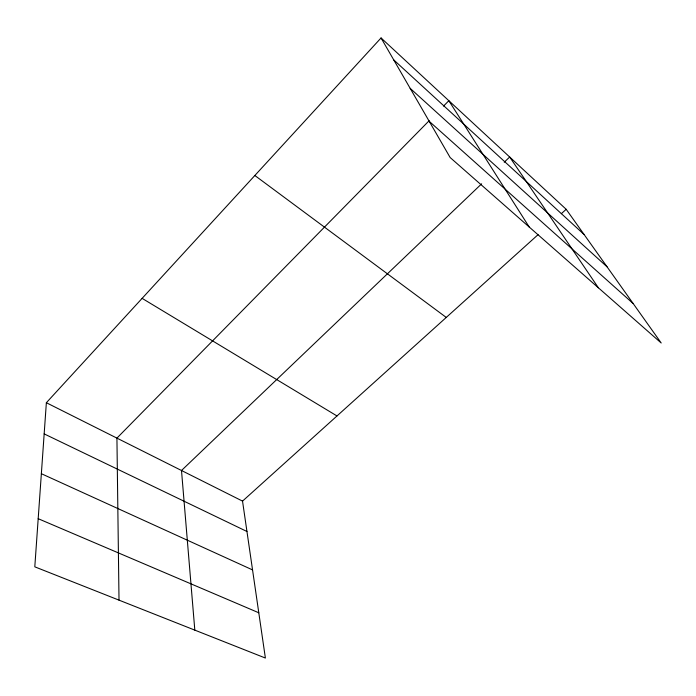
<?xml version="1.0" encoding="UTF-8"?>
<svg xmlns="http://www.w3.org/2000/svg" width="696" height="696" viewBox="0 0 696 696"><rect width="100%" height="100%" fill="white"/><g stroke="black" fill="none" stroke-linecap="round" stroke-linejoin="round"><path stroke-width="1.04" d="M46.362 402.723L34.8 566.831L265.385 658.042L242.53 501.111L46.362 402.723L381.051 37.958L566.187 209.313L661.2 342.989L450.155 157.548L381.051 37.958M429.162 120.704L116.928 438.115L119.016 600.143M443.543 106.088L448.842 100.703L529.212 227.018M481.623 183.822L181.499 470.505L194.819 630.124M504.226 162.229L509.681 157.018L598.403 287.813M242.53 501.111L538.078 234.656M561.367 213.655L566.187 209.313M38.193 518.694L258.79 612.776M41.36 473.698L252.544 569.902M44.17 433.895L246.958 531.492M142.123 298.366L336.986 415.956M254.849 175.505L446.258 317.437M429.223 121.33L633.143 303.526M410.161 88.349L607.06 266.82M393.692 59.847L584.092 234.508"/></g></svg>
